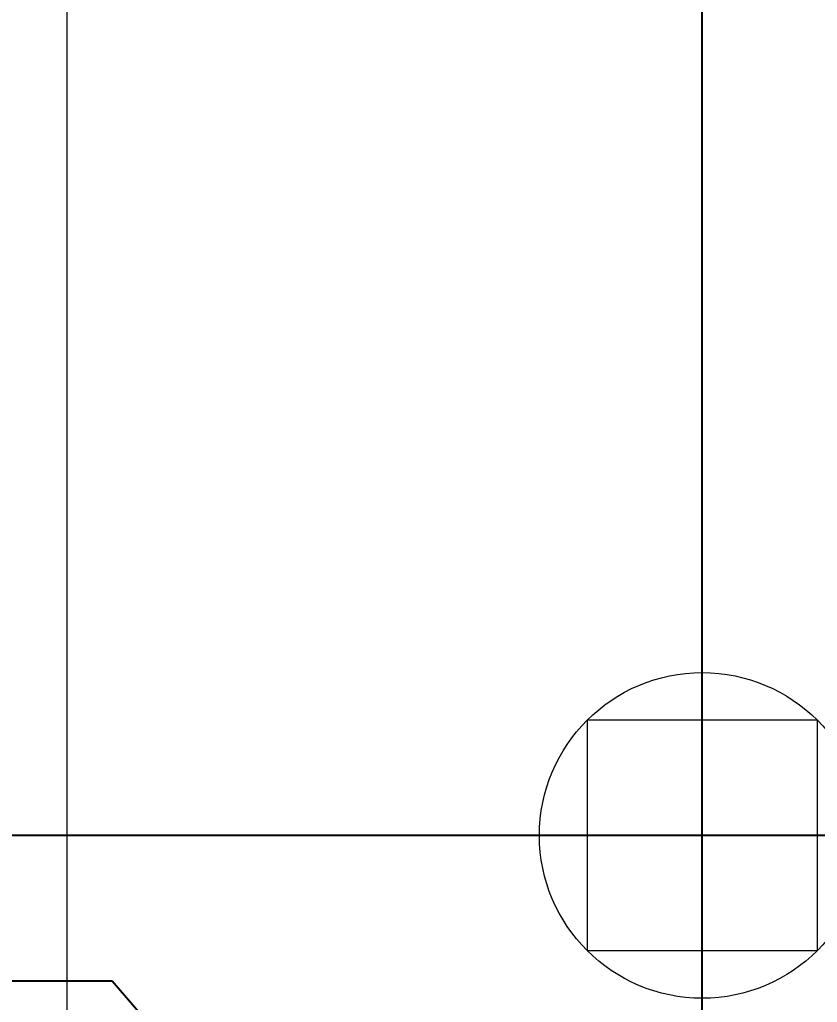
# Model space of a CAD drawing. Header units: metres. Extents: x 75097 to 220762, y -1557923 to -1361206.
# Drawn here: x 106242 to 108078, y -1462822 to -1460560 of the extents above; entities that cross this region are included whole.
import ezdxf
from ezdxf import colors
from ezdxf.entities.mleader import LeaderData, LeaderLine
from ezdxf.math import Vec2, Vec3

# ---------------------------------------------------------------- set-up
doc = ezdxf.new("R2010")
doc.units = ezdxf.units.M
doc.layers.get('0').update_dxf_attribs({"lineweight": 0})
doc.layers.add('A-100 - Copy$0$axes', color=8, linetype='Continuous')
doc.layers.add('A-100 - Copy$0$Structure', color=8, linetype='Continuous', lineweight=9)
doc.layers.add('A-100 - Copy$0$Walls', color=8, linetype='Continuous', lineweight=0)
doc.layers.add('E-POWR', color=7, linetype='Continuous', lineweight=9, true_color=0x4e7e3e)
doc.styles.get("Standard").update_dxf_attribs({"font": 'GOTHIC.TTF'})

# ---------------------------------------------------------------- blocks, each defined once
blk = doc.blocks.new('A-100 - Copy')
at = {"layer": 'A-100 - Copy$0$axes'}
for p, q in [((107813.3, -1477297.4, 0), (107813.3, -1366691.8, 0)), ((215702.3, -1462437.7, 2.4), (83332.8, -1462437.7, 2.4))]:
    blk.add_line(p, q, dxfattribs=at)
at = {"layer": 'A-100 - Copy$0$Structure', "elevation": -2.4}
blk.add_lwpolyline([(107548.3, -1462702.7), (108078.3, -1462702.7), (108078.3, -1462172.7), (107548.3, -1462172.7)], close=True, dxfattribs=at)
at = {"layer": 'A-100 - Copy$0$Walls'}
blk.add_line((106350.3, -1458424.2, 2.4), (106350.3, -1465004.5, 2.4), dxfattribs=at)
blk.add_circle((107813.3, -1462437.7, -2.4), 374.8, dxfattribs=at)

msp = doc.modelspace()

# ---------------------------------------------------------------- leaders
at = {"layer": 'E-POWR'}
ml = msp.add_multileader_mtext('Standard', dxfattribs=at)
ml.set_content('CEILING OPENING 500x150mm', color=256)
ml.set_leader_properties()
ml.build(insert=Vec2(0, 0))
ml.multileader.update_dxf_attribs({"text_right_attachment_type": 6, "dogleg_length": 200, "arrow_head_size": 200})
ctx = ml.context
ctx.base_point, ctx.char_height, ctx.arrow_head_size, ctx.landing_gap_size, ctx.plane_origin = Vec3(103053.2, -1462601.5, 2.1), 250, 200, 100, Vec3(107628.5, -1462079.2, 2.1)
ctx.right_attachment, ctx.text_align_type = 6, 2
notes = []
notes.append((ctx, [(1, (1, 1, 0), (106454.6, -1462773.3, 2.1), (-1, 0), 200, [(0, [(107150.3, -1463577.7, 2.1)], 0, [])])]))
ctx.mtext.insert, ctx.mtext.width, ctx.mtext.alignment, ctx.mtext.flow_direction = Vec3(106154.6, -1462473.3, 2.1), 3804.899, 3, 5
for ctx, leaders in notes:
    for number, flags, end, landing, length, lines in leaders:
        leader = LeaderData()
        leader.index, (leader.has_last_leader_line, leader.has_dogleg_vector, leader.attachment_direction) = number, flags
        leader.last_leader_point, leader.dogleg_vector, leader.dogleg_length = Vec3(end), Vec3(landing), length
        for number, points, colour, breaks in lines:
            line = LeaderLine()
            line.index, line.vertices, line.color, line.breaks = number, Vec3.list(points), colors.encode_raw_color(colour), breaks
            leader.lines.append(line)
        ctx.leaders.append(leader)

# ---------------------------------------------------------------- next in the draw order: block references
msp.add_blockref('A-100 - Copy', (0, 0))

doc.saveas('drawing.dxf')
